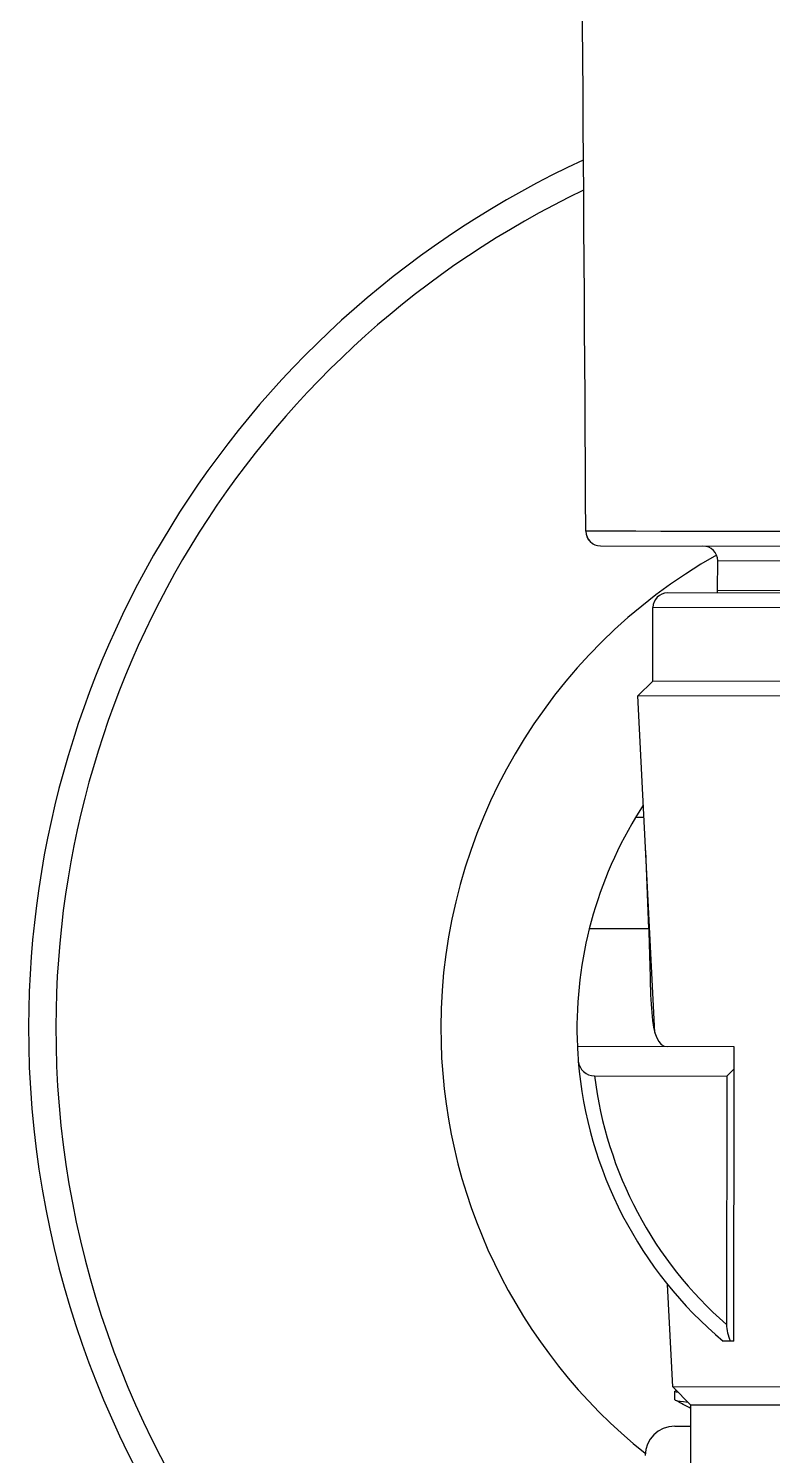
# Model space of a CAD drawing. Header units: centimetres. Extents: x -1797 to 2001, y -8788 to 1856.
# Drawn here: x -806.835 to -804.305, y -679.692 to -674.842 of the extents above; entities that cross this region are included whole.
import ezdxf

# ---------------------------------------------------------------- set-up
doc = ezdxf.new("R2010")
doc.units = ezdxf.units.CM
doc.header["$LTSCALE"] = 100
doc.header["$MEASUREMENT"] = 0
doc.layers.add('ID_Furniture-Fixed_01', color=141, linetype='Continuous')

msp = doc.modelspace()

# ---------------------------------------------------------------- linework, layer by layer
at = {"layer": 'ID_Furniture-Fixed_01'}
for p, q in [((-804.8898, -676.6004, 0.0001), (-802.2732, -676.6059, 0.0001)), ((-804.4917, -676.7512, 0.0001), (-804.4915, -676.6512, 0.0001)), ((-802.6715, -676.6551, 0.0001), (-804.4915, -676.6512, 0.0001)), ((-802.5018, -676.7647, 0.0001), (-804.6617, -676.7601, 0.0001)), ((-804.4917, -676.7512, 0.0001), (-802.6717, -676.7551, 0.0001)), ((-804.7124, -677.06, 0.0001), (-804.7119, -676.81, 0.0001)), ((-802.4519, -676.8148, 0.0001), (-804.7119, -676.81, 0.0001)), ((-804.7625, -677.1099, 0.0001), (-804.7124, -677.06, 0.0001)), ((-802.4524, -677.0648, 0.0001), (-804.7124, -677.06, 0.0001)), ((-802.4025, -677.1149, 0.0001), (-804.7625, -677.1099, 0.0001)), ((-804.705, -678.2537, 0.0001), (-804.7625, -677.1099, 0.0001)), ((-804.7703, -677.5233, 0.0001), (-804.7438, -677.4816, 0.0001)), ((-804.7417, -677.5234, 0.0001), (-804.7703, -677.5233, 0.0001)), ((-804.7258, -677.9021, 0.0001), (-804.736, -677.6356, 0.0001)), ((-804.7258, -677.9021, 0.0001), (-804.928, -677.9016, 0.0001)), ((-804.435, -678.3027, 0.0001), (-804.9685, -678.3016, 0.0001)), ((-804.4351, -678.3777, 0.0001), (-804.435, -678.3027, 0.0001)), ((-804.91, -678.4017, 0.0001), (-804.4602, -678.4026, 0.0001)), ((-804.4602, -678.4026, 0.0001), (-804.462, -679.2459, 0.0001)), ((-804.4602, -678.4026, 0.0001), (-804.4351, -678.3777, 0.0001)), ((-804.4371, -679.3027, 0.0001), (-804.4351, -678.3777, 0.0001)), ((-804.6444, -679.4582, 0.0001), (-804.6619, -679.1103, 0.0001)), ((-804.4482, -679.3027, 0.0001), (-804.4724, -679.3027, 0.0001)), ((-804.4371, -679.3027, 0.0001), (-804.4482, -679.3027, 0.0001)), ((-802.5305, -679.4627, 0.0001), (-804.6444, -679.4582, 0.0001)), ((-804.5826, -679.5203, 0.0001), (-804.6444, -679.4582, 0.0001)), ((-804.6375, -679.502, 0.0001), (-804.6375, -679.4731, 0.0001)), ((-804.6354, -679.4713, 0.0001), (-804.6327, -679.4699, 0.0001)), ((-804.5831, -679.7603, 0.0001), (-804.5826, -679.5203, 0.0001)), ((-802.5926, -679.5245, 0.0001), (-804.5826, -679.5203, 0.0001)), ((-804.6377, -679.5918, 0.0001), (-804.5827, -679.5919, 0.0001))]:
    msp.add_line(p, q, dxfattribs=at)
for centre, radius, start, end in [((-2017.2179, -683.2764, 0.0001), 1212.2966, 0.3178703, 0.6648252), ((-2201.5852, -684.8002, 0.0001), 1396.6698, 0.338425, 0.6395802), ((-803.5849, -678.2395, 0.0001), 3.25, 114.8107, 179.8794), ((-803.5849, -678.2395, 0.0001), 3.157, 115.5683, 179.8794), ((-804.8901, -676.5504, 0.0001), 0.05, 180.2152, 269.8742), ((-804.8886, -674.9601, 0.0001), 1.5914, 268.1507, 268.1591), ((-806.9283, -2267.5587, 0.0001), 1591.0093, 89.8305534, 89.9283856), ((-804.8897, -676.5504, 0.0001), 0.05, 180.2719, 269.8786), ((-804.5415, -676.6511, 0.0001), 0.05, 359.8794, 89.8794), ((-803.5849, -678.2395, 0.0001), 1.848, 119.5246, 179.8794), ((-804.6619, -676.8101, 0.0001), 0.05, 89.8794, 179.8794), ((-804.5417, -676.7511, 0.0001), 0.05, 349.1864, 359.8794), ((-803.5849, -678.2395, 0.0001), 1.385, 148.8631, 165.8821), ((-803.5849, -678.2395, 0.0001), 1.385, 165.8821, 182.5694), ((-803.5849, -678.2395, 0.0001), 3.25, 179.8794, 256.5371), ((-803.5849, -678.2395, 0.0001), 3.157, 179.8794, 256.1365), ((-803.5849, -678.2395, 0.0001), 1.848, 179.8794, 231.4075), ((-803.5849, -678.2395, 0.0001), 1.385, 182.5694, 184.6423), ((-804.9094, -678.3454, 0.0001), 0.0563, 186.2908, 269.3886), ((-803.5849, -678.2395, 0.0001), 1.385, 184.6423, 230.1455), ((-803.5849, -678.2395, 0.0001), 1.335, 186.9791, 228.9271), ((-804.3205, -679.2416, 0.0001), 0.1416, 181.727, 205.5401), ((-804.6379, -679.6918, 0.0001), 0.1, 89.8794, 179.8794)]:
    msp.add_arc(centre, radius, start, end, dxfattribs=at)
for points, knots in [([(-804.7258, -677.9021, 0.0001), (-804.7217, -678.0086, 0.0001), (-804.722, -678.1128, 0.0001), (-804.7097, -678.2605, 0.0001), (-804.6941, -678.3021, 0.0001), (-804.6629, -678.3022, 0.0001)], [0, 0, 0, 0, 0.5, 0.5, 1, 1, 1, 1]), ([(-804.636, -679.5035, 0.0001), (-804.6353, -679.5039, 0.0001), (-804.6344, -679.5042, 0.0001), (-804.6269, -679.5064, 0.0001), (-804.6135, -679.5082, 0.0001), (-804.5935, -679.51, 0.0001)], [0, 0, 0, 0, 0.160455, 0.160455, 1, 1, 1, 1])]:
    msp.add_open_spline(points, degree=3, knots=knots, dxfattribs=at)
for points in [[(-804.6259, -679.4777, 0.0001), (-804.6336, -679.4762, 0.0001), (-804.6374, -679.4747, 0.0001), (-804.6374, -679.4732, 0.0001)], [(-804.5826, -679.5316, 0.0001), (-804.5992, -679.5228, 0.0001), (-804.6169, -679.5136, 0.0001), (-804.6356, -679.5038, 0.0001)]]:
    msp.add_open_spline(points, degree=3, dxfattribs=at)

doc.saveas('drawing.dxf')
